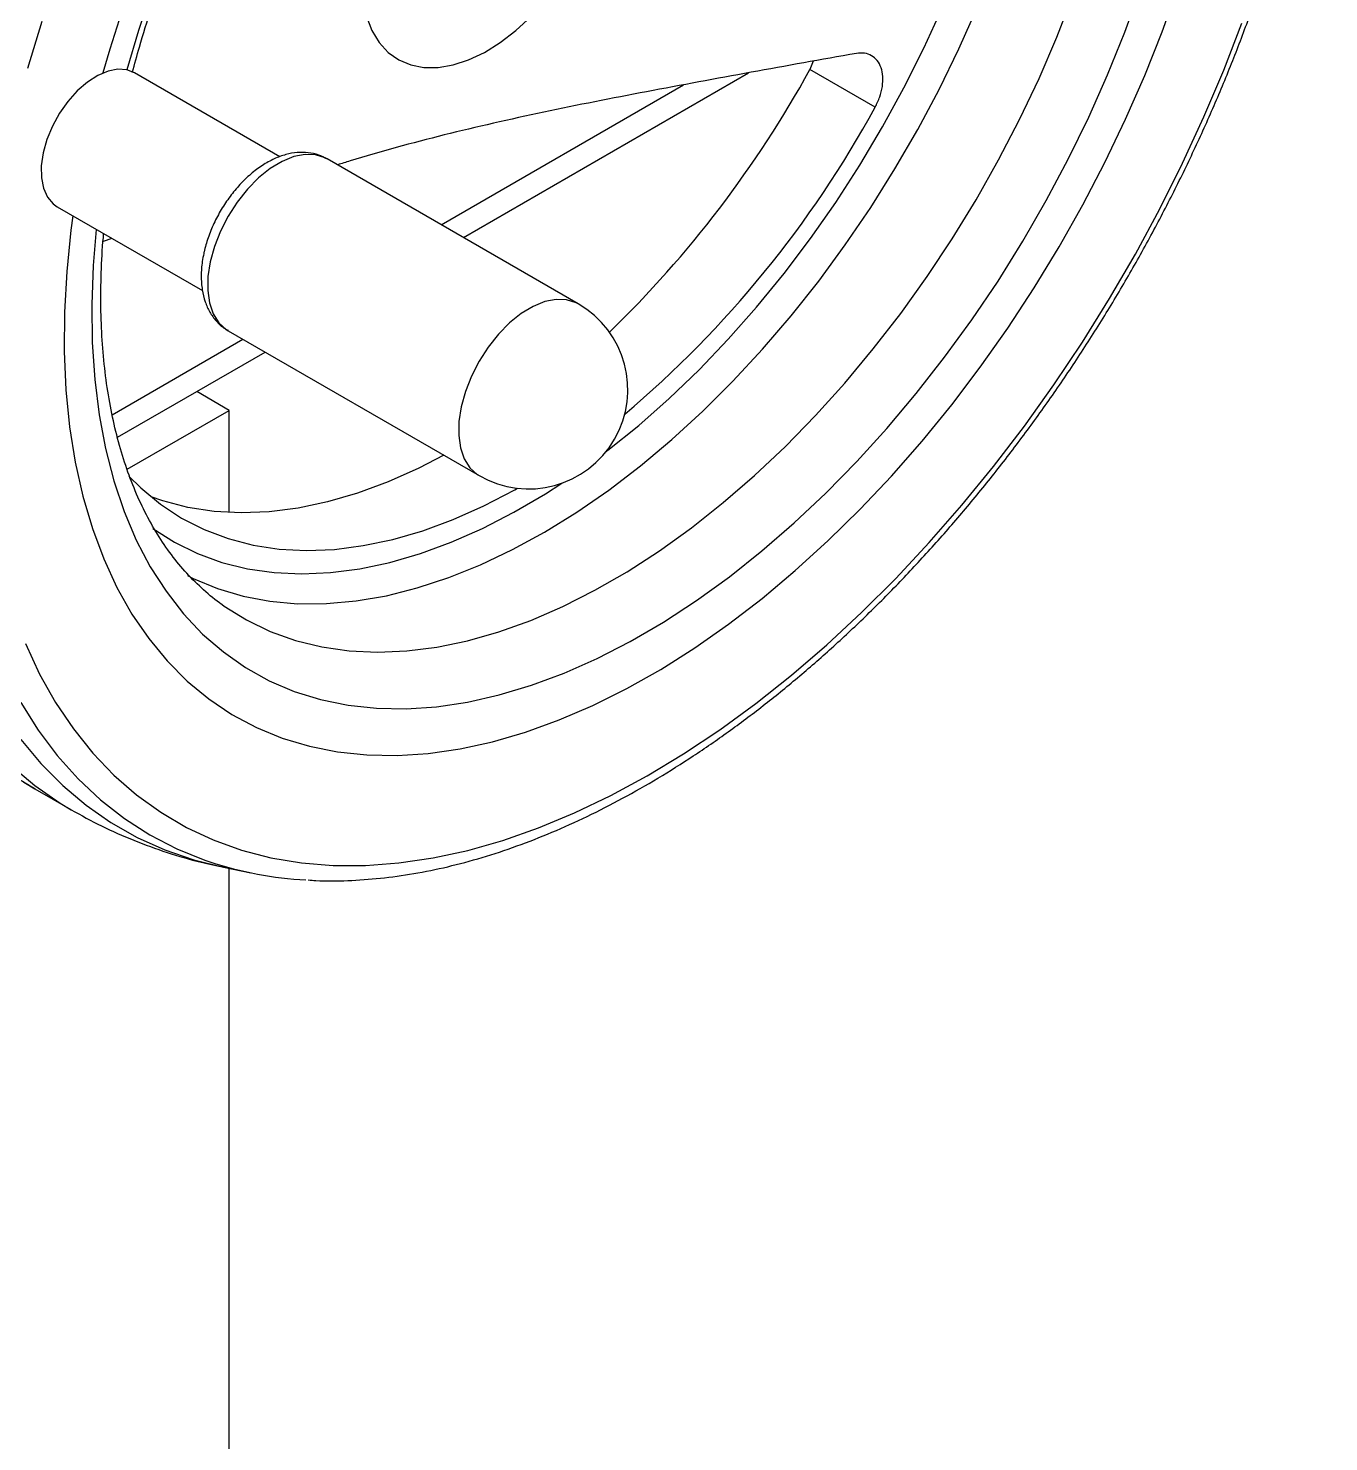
# Model space of a CAD drawing. Header units: metres. Extents: x 0 to 21025, y 0 to 14850.
# Drawn here: x 11724.1 to 11888.1, y 4303.9 to 4482 of the extents above; entities that cross this region are included whole.
import ezdxf

# ---------------------------------------------------------------- set-up
doc = ezdxf.new("R2010")
doc.units = ezdxf.units.M
doc.header["$LTSCALE"] = 25
doc.layers.add('SL4', color=4, linetype='Continuous')

msp = doc.modelspace()

# ---------------------------------------------------------------- linework, layer by layer
at = {"layer": 'SL4'}
for p, q in [((11823.072, 4477.864), (11822.645, 4476.797)), ((11830.864, 4472.052), (11822.645, 4476.797)), ((11755.826, 4465.809), (11737.468, 4476.407)), ((11776.16, 4457.246), (11806.687, 4474.869)), ((11778.95, 4455.635), (11814.913, 4476.396)), ((11793.432, 4447.275), (11761.789, 4465.543)), ((11727.719, 4459.519), (11746.048, 4448.938)), ((11734.638, 4455.525), (11733.526, 4455.148)), ((11734.682, 4433.302), (11751.158, 4442.813)), ((11749.29, 4443.891), (11780.933, 4425.624)), ((11735.335, 4430.457), (11753.948, 4441.202)), ((11749.436, 4433.849), (11745.324, 4436.223)), ((11736.568, 4426.421), (11749.436, 4433.849)), ((11749.436, 4420.97), (11749.436, 4433.849)), ((11724.898, 4386.167), (11729.461, 4383.533)), ((11748.725, 4376.263), (11752.162, 4375.563)), ((11749.436, 3336.704), (11749.436, 4376.118))]:
    msp.add_line(p, q, dxfattribs=at)
at = {"layer": 'SL4', "flags": 128}
for points in [[(11729.71, 4458.37), (11729.472, 4456.559), (11728.942, 4451.339), (11728.66, 4446.235), (11728.627, 4441.263), (11728.843, 4436.442), (11729.307, 4431.787), (11730.018, 4427.313), (11730.973, 4423.036), (11732.169, 4418.971), (11733.602, 4415.13), (11735.267, 4411.528), (11737.159, 4408.175), (11739.27, 4405.084), (11741.595, 4402.265), (11744.126, 4399.727), (11746.853, 4397.479), (11749.767, 4395.528), (11752.859, 4393.881), (11756.118, 4392.544), (11759.534, 4391.521), (11763.094, 4390.815), (11766.788, 4390.43), (11770.601, 4390.365), (11774.522, 4390.622), (11778.537, 4391.2), (11782.633, 4392.096), (11786.795, 4393.307), (11791.011, 4394.831), (11795.265, 4396.66), (11799.544, 4398.79), (11803.832, 4401.212), (11808.116, 4403.92), (11812.381, 4406.903), (11816.612, 4410.152), (11820.796, 4413.656), (11824.918, 4417.402), (11828.965, 4421.379), (11832.922, 4425.573), (11836.776, 4429.969), (11840.515, 4434.554), (11844.126, 4439.31), (11847.596, 4444.224), (11850.914, 4449.277), (11854.069, 4454.453), (11857.05, 4459.734), (11859.847, 4465.103), (11862.451, 4470.541), (11864.853, 4476.031), (11867.044, 4481.553), (11869.017, 4487.089)], [(11732.667, 4456.663), (11732.282, 4452.119), (11732.092, 4447.186), (11732.153, 4442.393), (11732.464, 4437.758), (11733.026, 4433.297), (11733.835, 4429.027), (11734.888, 4424.962), (11736.183, 4421.118), (11737.713, 4417.508), (11739.475, 4414.146), (11741.461, 4411.043), (11743.664, 4408.211), (11746.076, 4405.66), (11748.689, 4403.399), (11751.494, 4401.436), (11754.479, 4399.778), (11757.635, 4398.432), (11760.949, 4397.402), (11764.411, 4396.691), (11768.007, 4396.303), (11771.724, 4396.239), (11775.55, 4396.499), (11779.47, 4397.082), (11783.471, 4397.986), (11787.537, 4399.208), (11791.654, 4400.743), (11795.808, 4402.586), (11799.983, 4404.73), (11804.164, 4407.167), (11808.337, 4409.889), (11812.486, 4412.886), (11816.596, 4416.147), (11820.652, 4419.66), (11824.641, 4423.413), (11828.546, 4427.392), (11832.356, 4431.583), (11836.054, 4435.97), (11839.629, 4440.538), (11843.068, 4445.271), (11846.357, 4450.151), (11849.486, 4455.16), (11852.443, 4460.282), (11855.216, 4465.496), (11857.797, 4470.785), (11860.176, 4476.129), (11862.345, 4481.51), (11864.295, 4486.907)], [(11739.776, 4487.119), (11737.978, 4481.722), (11736.528, 4476.772)], [(11748.306, 4409.53), (11748.783, 4409.19), (11751.607, 4407.433), (11754.607, 4405.984), (11757.771, 4404.851), (11761.087, 4404.036), (11764.542, 4403.544), (11768.124, 4403.375), (11771.819, 4403.532), (11775.612, 4404.012), (11779.49, 4404.815), (11783.437, 4405.937), (11787.438, 4407.374), (11791.478, 4409.12), (11795.542, 4411.169), (11799.614, 4413.513), (11803.678, 4416.143), (11807.72, 4419.049), (11811.723, 4422.22), (11815.673, 4425.644), (11819.554, 4429.307), (11823.351, 4433.196), (11827.051, 4437.296), (11830.638, 4441.592), (11834.1, 4446.066), (11837.423, 4450.702), (11840.594, 4455.483), (11843.601, 4460.389), (11846.434, 4465.402), (11849.08, 4470.504), (11851.53, 4475.674), (11853.774, 4480.893), (11855.805, 4486.141)], [(11736.13, 4484.91), (11734.357, 4479.377), (11733.489, 4476.374)], [(11744.158, 4413.028), (11744.861, 4412.679), (11747.933, 4411.401), (11751.164, 4410.44), (11754.54, 4409.801), (11758.05, 4409.486), (11761.678, 4409.496), (11765.412, 4409.832), (11769.237, 4410.491), (11773.137, 4411.472), (11777.099, 4412.771), (11781.106, 4414.382), (11785.143, 4416.3), (11789.194, 4418.516), (11793.244, 4421.023), (11797.278, 4423.811), (11801.278, 4426.868), (11805.231, 4430.184), (11809.12, 4433.745), (11812.931, 4437.537), (11816.649, 4441.546), (11820.26, 4445.756), (11823.749, 4450.151), (11827.103, 4454.714), (11830.309, 4459.428), (11833.355, 4464.274), (11836.229, 4469.233), (11838.92, 4474.286), (11841.416, 4479.413), (11843.71, 4484.596)], [(11796.941, 4428.639), (11797.177, 4428.82), (11801.067, 4431.959), (11804.901, 4435.345), (11808.664, 4438.966), (11812.34, 4442.808), (11815.915, 4446.854), (11819.376, 4451.089), (11822.708, 4455.497), (11825.899, 4460.06), (11828.935, 4464.759), (11831.805, 4469.577), (11834.497, 4474.495), (11837.002, 4479.492), (11839.308, 4484.549)], [(11723.728, 4404.458), (11725.522, 4400.622), (11727.541, 4397.037), (11729.78, 4393.711), (11732.233, 4390.656), (11734.891, 4387.879), (11737.748, 4385.389), (11740.795, 4383.193), (11744.022, 4381.298), (11747.421, 4379.71), (11750.982, 4378.432), (11754.693, 4377.469), (11758.545, 4376.824), (11762.526, 4376.497), (11766.623, 4376.492), (11770.826, 4376.806), (11775.122, 4377.44), (11779.498, 4378.392), (11783.942, 4379.659), (11788.439, 4381.236), (11792.978, 4383.12), (11797.545, 4385.305), (11802.126, 4387.784), (11806.709, 4390.551), (11811.279, 4393.597), (11815.823, 4396.913), (11820.328, 4400.49), (11824.78, 4404.316), (11829.167, 4408.381), (11833.476, 4412.673), (11837.694, 4417.18), (11841.809, 4421.887), (11845.808, 4426.781), (11849.68, 4431.849), (11853.414, 4437.074), (11856.998, 4442.442), (11860.423, 4447.937), (11863.677, 4453.543), (11866.752, 4459.243), (11869.639, 4465.021), (11872.328, 4470.86), (11874.813, 4476.742), (11877.085, 4482.65)], [(11725.816, 4482.862), (11723.988, 4476.953)], [(11766.728, 4483.491), (11767.419, 4481.725), (11768.34, 4480.209), (11769.476, 4478.967), (11770.809, 4478.018), (11772.318, 4477.376), (11773.979, 4477.053), (11775.766, 4477.054), (11777.651, 4477.377), (11779.605, 4478.019), (11781.595, 4478.969), (11783.592, 4480.212), (11785.562, 4481.728), (11787.477, 4483.494)], [(11737.468, 4476.407), (11736.533, 4476.771), (11735.391, 4476.855), (11734.148, 4476.617), (11732.849, 4476.066), (11731.54, 4475.223), (11730.27, 4474.117), (11729.083, 4472.789), (11728.024, 4471.286), (11727.129, 4469.663), (11726.433, 4467.979), (11725.958, 4466.294)], [(11725.958, 4466.294), (11725.724, 4464.67), (11725.738, 4463.165), (11726, 4461.833), (11726.5, 4460.722), (11727.22, 4459.874), (11727.719, 4459.519)], [(11761.789, 4465.543), (11761.512, 4465.689), (11760.325, 4466.061), (11759, 4466.107), (11757.576, 4465.825), (11756.093, 4465.223), (11754.594, 4464.32), (11753.123, 4463.14), (11751.721, 4461.718), (11750.428, 4460.094), (11749.283, 4458.316), (11748.318, 4456.434), (11747.56, 4454.503), (11747.032, 4452.577)], [(11747.032, 4452.577), (11746.749, 4450.714), (11746.719, 4448.966), (11746.942, 4447.383), (11747.413, 4446.011), (11748.117, 4444.889), (11749.035, 4444.051), (11749.29, 4443.891)], [(11793.432, 4447.275), (11793.155, 4447.422), (11791.968, 4447.794), (11790.643, 4447.84), (11789.219, 4447.558), (11787.736, 4446.956), (11786.237, 4446.053), (11784.766, 4444.873), (11783.364, 4443.45), (11782.071, 4441.827), (11780.926, 4440.049), (11779.961, 4438.167), (11779.203, 4436.235), (11778.676, 4434.31)], [(11778.676, 4434.31), (11778.392, 4432.447), (11778.362, 4430.698), (11778.585, 4429.116), (11779.056, 4427.744), (11779.761, 4426.622), (11780.679, 4425.784), (11780.933, 4425.624)], [(11776.495, 4428.186), (11773.321, 4426.562), (11769.447, 4424.843), (11765.609, 4423.429), (11761.824, 4422.327), (11758.106, 4421.542), (11754.471, 4421.076), (11750.934, 4420.932), (11747.51, 4421.11), (11744.212, 4421.61), (11741.053, 4422.428), (11739.58, 4422.938)], [(11736.787, 4425.548), (11738.285, 4424.066), (11740.762, 4422.016), (11743.425, 4420.265), (11746.266, 4418.819), (11749.272, 4417.684), (11752.43, 4416.865), (11755.728, 4416.366), (11759.153, 4416.188), (11762.69, 4416.332), (11766.324, 4416.798), (11770.042, 4417.583), (11773.827, 4418.685), (11777.665, 4420.098), (11781.539, 4421.818), (11785.434, 4423.837), (11785.778, 4424.029)], [(11739.789, 4418.965), (11742.522, 4417.234), (11745.434, 4415.806), (11748.51, 4414.69), (11751.736, 4413.889), (11755.102, 4413.408), (11758.592, 4413.248), (11762.194, 4413.409), (11765.893, 4413.892), (11769.674, 4414.693), (11773.523, 4415.811), (11777.425, 4417.24), (11781.364, 4418.975), (11785.324, 4421.009), (11789.29, 4423.334), (11791.381, 4424.676)], [(11723.141, 4397.036), (11725.336, 4393.554), (11727.749, 4390.341), (11730.372, 4387.405), (11733.198, 4384.756), (11736.219, 4382.401), (11739.427, 4380.346), (11742.811, 4378.598), (11746.363, 4377.161), (11747.001, 4376.942)], [(11723.133, 4392.382), (11725.678, 4389.336), (11728.427, 4386.571), (11731.372, 4384.095), (11734.507, 4381.914), (11737.82, 4380.036), (11741.304, 4378.464), (11744.948, 4377.204), (11748.725, 4376.263)], [(11721.96, 4389.056), (11724.931, 4386.558), (11728.093, 4384.358), (11729.482, 4383.521)], [(11723.53, 4386.992), (11724.898, 4386.167)]]:
    msp.add_lwpolyline(points, dxfattribs=at)
at = {"layer": 'SL4'}
for centre, radius, start, end in [((11699.701, 4544.513), 140.36, 314.09131, 331.15461), ((11711.923, 4536.9), 135.47, 310.16393, 331.40041), ((11787.182, 4436.45), 12.5, 240.00269, 60.00269), ((11761.486, 4420.912), 46.294, 251.76649, 267.04116)]:
    msp.add_arc(centre, radius, start, end, dxfattribs=at)
for points, knots in [([(11806.742, 4607.291), (11805.913, 4607.074), (11803.559, 4606.457), (11799.66, 4605.212), (11795.046, 4603.47), (11790.419, 4601.438), (11785.79, 4599.129), (11781.171, 4596.547), (11776.577, 4593.704), (11772.018, 4590.608), (11767.506, 4587.268), (11763.051, 4583.696), (11758.665, 4579.901), (11754.356, 4575.893), (11750.134, 4571.684), (11746.009, 4567.285), (11741.99, 4562.706), (11738.086, 4557.96), (11734.305, 4553.058), (11730.657, 4548.013), (11727.15, 4542.836), (11723.792, 4537.541), (11720.59, 4532.14), (11717.553, 4526.646), (11714.688, 4521.073), (11712.002, 4515.434), (11709.502, 4509.741), (11707.193, 4504.01), (11705.083, 4498.252), (11703.176, 4492.482), (11701.479, 4486.713), (11699.996, 4480.958), (11698.731, 4475.231), (11697.691, 4469.545), (11696.877, 4463.912), (11696.296, 4458.347), (11695.949, 4452.863), (11695.84, 4447.473), (11695.972, 4442.19), (11696.348, 4437.028), (11696.969, 4432.004), (11697.835, 4427.131), (11698.948, 4422.426), (11700.303, 4417.903), (11701.899, 4413.579), (11703.73, 4409.469), (11705.789, 4405.586), (11708.068, 4401.945), (11710.555, 4398.556), (11713.241, 4395.427), (11716.113, 4392.563), (11719.167, 4389.981), (11722.11, 4387.828), (11724.105, 4386.664), (11724.963, 4386.163)], [0, 0, 0, 0, 0.0106156, 0.0301423, 0.0497183, 0.0693581, 0.0890395, 0.1087441, 0.1284568, 0.1481643, 0.1678599, 0.1875393, 0.2072001, 0.2268415, 0.2464636, 0.2660674, 0.2856544, 0.3052266, 0.3247862, 0.3443355, 0.363877, 0.3834132, 0.4029468, 0.4224804, 0.4420162, 0.4615563, 0.4811036, 0.5006607, 0.5202301, 0.5398146, 0.5594165, 0.5790382, 0.5986817, 0.6183487, 0.6380402, 0.6577565, 0.6774966, 0.697258, 0.717036, 0.736823, 0.7566042, 0.7763635, 0.7960806, 0.8157313, 0.8352886, 0.8547245, 0.8740131, 0.8931338, 0.9120743, 0.9308332, 0.9494208, 0.9678588, 0.9861787, 1, 1, 1, 1]), ([(11759.392, 4374.669), (11759.708, 4374.643), (11761.333, 4374.511), (11764.365, 4374.563), (11768.482, 4374.834), (11772.69, 4375.421), (11776.968, 4376.294), (11781.308, 4377.456), (11785.695, 4378.904), (11790.118, 4380.634), (11794.566, 4382.641), (11799.025, 4384.919), (11803.485, 4387.46), (11807.934, 4390.259), (11812.36, 4393.306), (11816.752, 4396.595), (11821.1, 4400.115), (11825.392, 4403.857), (11829.617, 4407.812), (11833.767, 4411.97), (11837.829, 4416.318), (11841.794, 4420.847), (11845.653, 4425.545), (11849.395, 4430.399), (11853.011, 4435.397), (11856.493, 4440.527), (11859.831, 4445.774), (11863.017, 4451.127), (11866.042, 4456.572), (11868.901, 4462.093), (11871.584, 4467.679), (11874.085, 4473.314), (11876.398, 4478.984), (11878.516, 4484.676), (11880.435, 4490.374), (11882.148, 4496.064), (11883.652, 4501.733), (11884.942, 4507.366), (11886.015, 4512.948), (11886.867, 4518.466), (11887.496, 4523.906), (11887.899, 4529.255), (11888.075, 4534.498), (11888.023, 4539.623), (11887.742, 4544.616), (11887.231, 4549.464), (11886.491, 4554.154), (11885.524, 4558.673), (11884.331, 4563.009), (11882.913, 4567.148), (11881.282, 4571.085), (11879.415, 4574.78), (11878.005, 4577.287), (11877.159, 4578.491), (11877.072, 4578.615)], [0, 0, 0, 0, 0.0047338, 0.0243352, 0.0440025, 0.0637303, 0.0835103, 0.103333, 0.1231884, 0.1430673, 0.1629618, 0.1828654, 0.2027729, 0.2226796, 0.242583, 0.2624816, 0.2823743, 0.3022608, 0.3221411, 0.3420152, 0.3618836, 0.3817468, 0.4016055, 0.4214603, 0.4413119, 0.4611612, 0.4810088, 0.5008555, 0.5207021, 0.5405494, 0.5603978, 0.5802483, 0.6001016, 0.6199585, 0.6398198, 0.6596862, 0.6795585, 0.6994372, 0.7193231, 0.7392164, 0.7591174, 0.7790262, 0.7989421, 0.8188644, 0.8387914, 0.8587202, 0.8786461, 0.8985638, 0.9184662, 0.9383449, 0.9581902, 0.9779916, 0.9977386, 1, 1, 1, 1]), ([(11737.227, 4476.421), (11737.509, 4477.49), (11738.221, 4480.186), (11739.594, 4484.55), (11741.314, 4489.487), (11743.235, 4494.424), (11745.341, 4499.343), (11747.628, 4504.225), (11750.088, 4509.055), (11752.712, 4513.814), (11755.491, 4518.486), (11758.416, 4523.054), (11761.475, 4527.503), (11764.659, 4531.818), (11767.955, 4535.982), (11771.351, 4539.983), (11774.836, 4543.805), (11778.395, 4547.437), (11782.017, 4550.866), (11785.687, 4554.08), (11789.391, 4557.07), (11793.115, 4559.826), (11796.846, 4562.34), (11800.568, 4564.604), (11804.268, 4566.613), (11807.932, 4568.363), (11811.546, 4569.848), (11815.097, 4571.069), (11818.573, 4572.023), (11821.963, 4572.711), (11825.257, 4573.134), (11828.45, 4573.294), (11831.534, 4573.19), (11834.511, 4572.828), (11837.365, 4572.186), (11839.622, 4571.489), (11840.871, 4570.909), (11841.263, 4570.727)], [0, 0, 0, 0, 0.0191841, 0.0484084, 0.0776556, 0.1069228, 0.1362065, 0.1655033, 0.1948097, 0.2241221, 0.2534367, 0.2827496, 0.3120562, 0.3413528, 0.3706359, 0.3999017, 0.4291467, 0.4583674, 0.4875607, 0.5167236, 0.5458539, 0.5749501, 0.6040121, 0.6330416, 0.6620428, 0.6910235, 0.7199961, 0.7489727, 0.7779772, 0.8070428, 0.8362142, 0.8655485, 0.8951151, 0.924992, 0.9552554, 0.9859591, 1, 1, 1, 1]), ([(11828.498, 4478.84), (11824.07, 4478.048), (11815.212, 4476.465), (11802.021, 4474.026), (11788.983, 4471.477), (11776.427, 4468.618), (11767.916, 4466.311), (11763.611, 4464.961), (11763.083, 4464.795)], [0, 0, 0, 0, 0.1943006, 0.3885956, 0.5830249, 0.777884, 0.9727702, 1, 1, 1, 1]), ([(11830.864, 4472.052), (11831.075, 4472.48), (11831.497, 4473.335), (11831.818, 4474.674), (11831.878, 4475.942), (11831.654, 4477.066), (11831.167, 4477.974), (11830.445, 4478.599), (11829.543, 4478.932), (11828.846, 4478.87), (11828.498, 4478.84)], [0, 0, 0, 0, 0.1250388, 0.2500833, 0.3751299, 0.5001793, 0.6252048, 0.7502092, 0.8753774, 1, 1, 1, 1]), ([(11761.687, 4465.567), (11761.372, 4465.734), (11760.654, 4466.114), (11759.393, 4466.367), (11757.991, 4466.387), (11756.543, 4466.119), (11755.066, 4465.575), (11753.58, 4464.749), (11752.129, 4463.658), (11750.758, 4462.336), (11749.505, 4460.827), (11748.4, 4459.173), (11747.465, 4457.411), (11746.738, 4455.614), (11746.372, 4454.343), (11746.23, 4453.692), (11746.215, 4453.624)], [0, 0, 0, 0, 0.0549087, 0.1250715, 0.1957914, 0.268916, 0.345457, 0.425139, 0.5066127, 0.5883452, 0.6697669, 0.7509139, 0.8320252, 0.9133758, 0.9909095, 1, 1, 1, 1]), ([(11748.303, 4409.54), (11748.272, 4409.56), (11747.427, 4410.11), (11745.92, 4411.438), (11743.801, 4413.54), (11741.882, 4415.922), (11740.144, 4418.532), (11738.596, 4421.369), (11737.238, 4424.424), (11736.071, 4427.688), (11735.098, 4431.154), (11734.322, 4434.814), (11733.747, 4438.657), (11733.378, 4442.675), (11733.21, 4446.851), (11733.275, 4451.185), (11733.411, 4454.285), (11733.587, 4455.966), (11733.603, 4456.122)], [0, 0, 0, 0, 0.0029117, 0.0778689, 0.1521967, 0.2255539, 0.2978493, 0.3691717, 0.4396948, 0.5096102, 0.5790925, 0.648286, 0.7173033, 0.7862287, 0.8551228, 0.9240183, 0.9929443, 1, 1, 1, 1]), ([(11746.215, 4453.624), (11746.15, 4453.291), (11745.965, 4452.333), (11745.852, 4450.775), (11745.973, 4449.066), (11746.349, 4447.536), (11746.936, 4446.218), (11747.769, 4445.078), (11748.563, 4444.3), (11749.135, 4444.012), (11749.273, 4443.943)], [0, 0, 0, 0, 0.084122, 0.2417243, 0.4014768, 0.5447157, 0.6817633, 0.8131683, 0.9549221, 1, 1, 1, 1]), ([(11729.494, 4383.518), (11730.763, 4382.818), (11733.333, 4381.401), (11737.382, 4379.617), (11741.576, 4378.096), (11745.402, 4376.968), (11747.852, 4376.473), (11748.84, 4376.274)], [0, 0, 0, 0, 0.20949252, 0.4241666, 0.63892327, 0.85431106, 1, 1, 1, 1])]:
    msp.add_open_spline(points, degree=3, knots=knots, dxfattribs=at)

doc.saveas('drawing.dxf')
